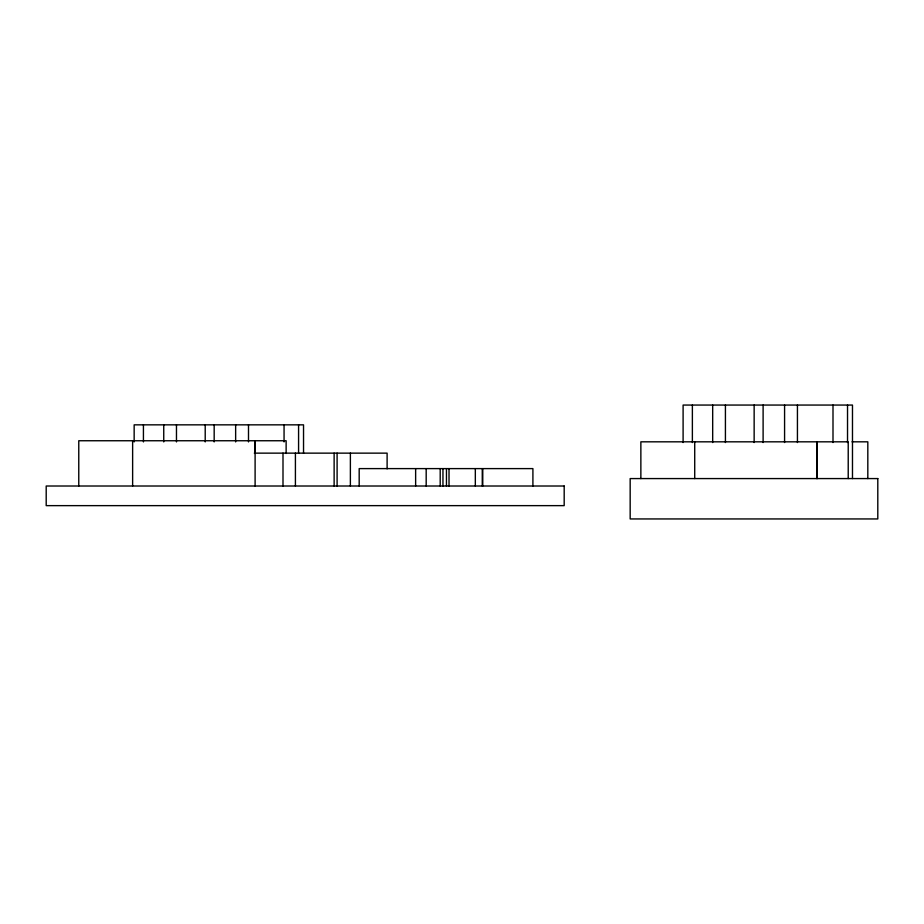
<?xml version="1.0" encoding="UTF-8"?>
<svg xmlns="http://www.w3.org/2000/svg" width="924" height="924" viewBox="0 0 924 924"><rect width="100%" height="100%" fill="white"/><g stroke="black" fill="none" stroke-linecap="round" stroke-linejoin="round"><path stroke-width="1.39" d="M852.032 441.822L867.821 441.822L867.821 478.574M254.319 453.141L387.11 453.141L387.11 468.861M852.482 478.574L852.482 405.058L683.102 405.058L683.102 442.538M848.22 478.574L848.22 441.822L640.863 441.822L640.863 478.574M847.527 405.058L847.527 442.538M832.998 405.058L832.998 442.538M817.197 441.822L817.197 478.574M816.816 441.822L816.816 478.574M797.435 405.058L797.435 442.538M784.58 405.058L784.58 442.538M763.109 405.058L763.109 442.538M754.146 405.058L754.146 442.538M725.421 405.058L725.421 442.538M712.681 405.058L712.681 442.538M694.721 441.822L694.721 478.574M692.376 405.058L692.376 442.538M532.905 486.012L532.905 468.607L359.182 468.607L359.182 486.012M482.767 468.607L482.767 486.012M482.27 468.607L482.27 486.012M475.329 468.607L475.329 486.012M449.018 468.607L449.018 486.012M446.465 468.607L446.465 486.012M442.954 468.607L442.954 486.012M440.205 468.607L440.205 486.012M426.183 468.607L426.183 486.012M415.638 468.607L415.638 486.012M350.381 453.141L350.381 486.012M337.098 453.141L337.098 486.012M334.13 453.141L334.13 486.012M303.534 453.303L303.534 424.844L134.153 424.844L134.153 441.915M298.579 424.844L298.579 453.303M295.414 453.141L295.414 486.012M286.128 453.476L286.128 440.748L78.771 440.748L78.771 486.012M284.061 424.844L284.061 441.915M282.998 453.141L282.998 486.012M255.105 440.748L255.105 486.012M254.724 440.748L254.724 453.476M248.498 424.844L248.498 441.915M235.643 424.844L235.643 441.915M214.172 424.844L214.172 441.915M205.209 424.844L205.209 441.915M176.472 424.844L176.472 441.915M163.744 424.844L163.744 441.915M143.428 424.844L143.428 441.915M132.629 440.748L132.629 486.012M877.8 478.574L630.168 478.574L630.168 518.942L877.8 518.942L877.8 478.574M564.183 486.012L46.2 486.012L46.2 505.636L564.183 505.636L564.183 486.012"/></g></svg>
